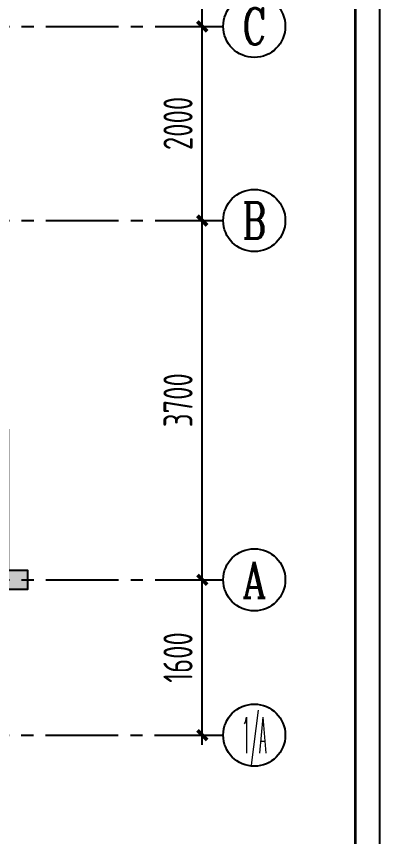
# Model space of a CAD drawing. Header units: millimetres. Extents: x -133666 to 880576, y -269375 to 86941.
# Drawn here: x 33460 to 37204, y -255413 to -246965 of the extents above; entities that cross this region are included whole.
import ezdxf
from ezdxf.enums import TextEntityAlignment as Align

# ---------------------------------------------------------------- set-up
doc = ezdxf.new("R2010")
doc.units = ezdxf.units.MM
doc.header["$LTSCALE"] = 1000
doc.linetypes.add('CENTER', pattern=[50.8, 31.75, -6.35, 6.35, -6.35])
doc.linetypes.add('CENTER2', pattern=[1.125, 0.75, -0.125, 0.125, -0.125])
doc.layers.get('0').update_dxf_attribs({"linetype": 'CONTINUOUS'})
doc.layers.get('Defpoints').update_dxf_attribs({"color": 6, "linetype": 'CONTINUOUS'})
for name, color, linetype in [('6#轴网(1-4)20181120$0$11 12 17 18 19 20 21 22-ZW$0$AXIS_轴号_A', 8, 'CONTINUOUS'), ('6#轴网(1-4)20181120$0$11 12 17 18 19 20 21 22-ZW$0$AXIS_轴文_A', 8, 'CONTINUOUS'), ('6#轴网(1-4)20181120$0$AXIS_TEXT', 8, 'CONTINUOUS'), ('AXIS', 253, 'CENTER'), ('BORDER', 7, 'CONTINUOUS'), ('DIM', 3, 'CONTINUOUS'), ('PUB_HATCH', 8, 'CONTINUOUS'), ('WALL', 2, 'CONTINUOUS'), ('剪力墙', 6, 'CONTINUOUS')]:
    doc.layers.add(name, color=color, linetype=linetype)
doc.styles.add('6#轴网(1-4)20181120$0$11 12 17 18 19 20 21 22-ZW$0$_TCH_AXIS', font='COMPLEX', dxfattribs={"bigfont": 'GBCBIG'})
doc.styles.add('6#轴网(1-4)20181120$0$COMPLEX', font='COMPLEX')
doc.styles.add('ZZ', font='tssdeng.shx', dxfattribs={"width": 0.7, "bigfont": 'tssdchn.shx'})
doc.dimstyles.new('TSSD_100_100', dxfattribs={"dimtxt": 300, "dimasz": 100, "dimexe": 100, "dimexo": 250, "dimgap": 100, "dimtad": 1, "dimdec": 0, "dimzin": 0, "dimdsep": 46, "dimtxsty": 'ZZ', "dimblk": 'ARCHTICK', "dimcen": 0, "dimdle": 100, "dimclrd": 256, "dimclrt": 7, "dimadec": 0, "dimazin": 0, "dimtfac": 1, "dimtdec": 0, "dimtix": 1, "dimtmove": 2, "dimatfit": 3, "dimfxl": 0, "dimtolj": 1, "dimtzin": 0, "dimarcsym": 0})

# ---------------------------------------------------------------- blocks, each defined once
blk = doc.blocks.new('6#轴网(1-4)20181120$0$_AXISO')
at = {"color": 8}
blk.add_circle((0, 0), 0.5, dxfattribs=at)
at = {"layer": '6#轴网(1-4)20181120$0$AXIS_TEXT', "color": 8, "style": '6#轴网(1-4)20181120$0$COMPLEX', "width": 1.041667}
blk.add_attdef('A', text='', height=0.56, dxfattribs=at).set_placement((-0.25, -0.28), (0.25, -0.28), align=Align.FIT)
blk = doc.blocks.new('_ArchTick')
at = {"color": 0, "linetype": 'ByBlock', "const_width": 0.4}
blk.add_lwpolyline([(-0.5, -0.5), (0.5, 0.5)], dxfattribs=at)
blk = doc.blocks.new('*D354')
at = {"layer": 'Defpoints', "color": 0, "transparency": 16777216}
for p in [(8738.9, 100), (8902.1, 100), (8738.9, -1500)]:
    blk.add_point(p, dxfattribs=at)
at = {"layer": 'DIM', "lineweight": -2, "transparency": 16777216}
blk.add_line((8902.1, -1600), (8902.1, 200), dxfattribs=at)
at = {"layer": 'DIM', "color": 0, "lineweight": -2, "transparency": 16777216}
for p, q in [((8988.9, 100), (9002.1, 100)), ((8988.9, -1500), (9002.1, -1500))]:
    blk.add_line(p, q, dxfattribs=at)
at = {"layer": 'DIM', "lineweight": -2, "transparency": 16777216, "xscale": 100, "yscale": 100, "zscale": 100}
for p, rotation in [((8902.1, 100), 90), ((8902.1, -1500), 270)]:
    blk.add_blockref('_ArchTick', p, dxfattribs=dict(at, rotation=rotation))
at = {"layer": 'DIM', "color": 7, "transparency": 16777216, "insert": (8652.1, -700), "char_height": 300, "attachment_point": 5, "rotation": 90, "style": 'ZZ'}
blk.add_mtext('\\A1;1600', dxfattribs=at)
blk = doc.blocks.new('*D355')
at = {"layer": 'Defpoints', "color": 0, "transparency": 16777216}
for p in [(8738.9, 3800), (8902.1, 3800), (8738.9, 100)]:
    blk.add_point(p, dxfattribs=at)
at = {"layer": 'DIM', "lineweight": -2, "transparency": 16777216}
blk.add_line((8902.1, 0), (8902.1, 3900), dxfattribs=at)
at = {"layer": 'DIM', "color": 0, "lineweight": -2, "transparency": 16777216}
for p, q in [((8988.9, 3800), (9002.1, 3800)), ((8988.9, 100), (9002.1, 100))]:
    blk.add_line(p, q, dxfattribs=at)
at = {"layer": 'DIM', "lineweight": -2, "transparency": 16777216, "xscale": 100, "yscale": 100, "zscale": 100}
for p, rotation in [((8902.1, 3800), 90), ((8902.1, 100), 270)]:
    blk.add_blockref('_ArchTick', p, dxfattribs=dict(at, rotation=rotation))
at = {"layer": 'DIM', "color": 7, "transparency": 16777216, "insert": (8652.1, 1950), "char_height": 300, "attachment_point": 5, "rotation": 90, "style": 'ZZ'}
blk.add_mtext('\\A1;3700', dxfattribs=at)
blk = doc.blocks.new('*D356')
at = {"layer": 'Defpoints', "color": 0, "transparency": 16777216}
for p in [(8738.9, 5800), (8902.1, 5800), (8738.9, 3800)]:
    blk.add_point(p, dxfattribs=at)
at = {"layer": 'DIM', "lineweight": -2, "transparency": 16777216}
blk.add_line((8902.1, 3700), (8902.1, 5900), dxfattribs=at)
at = {"layer": 'DIM', "color": 0, "lineweight": -2, "transparency": 16777216}
for p, q in [((8988.9, 5800), (9002.1, 5800)), ((8988.9, 3800), (9002.1, 3800))]:
    blk.add_line(p, q, dxfattribs=at)
at = {"layer": 'DIM', "lineweight": -2, "transparency": 16777216, "xscale": 100, "yscale": 100, "zscale": 100}
for p, rotation in [((8902.1, 5800), 90), ((8902.1, 3800), 270)]:
    blk.add_blockref('_ArchTick', p, dxfattribs=dict(at, rotation=rotation))
at = {"layer": 'DIM', "color": 7, "transparency": 16777216, "insert": (8652.1, 4800), "char_height": 300, "attachment_point": 5, "rotation": 90, "style": 'ZZ'}
blk.add_mtext('\\A1;2000', dxfattribs=at)
blk = doc.blocks.new('*D357')
at = {"layer": 'Defpoints', "color": 0, "transparency": 16777216}
for p in [(8738.9, 6700), (8902.1, 6700), (8738.9, 5800)]:
    blk.add_point(p, dxfattribs=at)
at = {"layer": 'DIM', "lineweight": -2, "transparency": 16777216}
blk.add_line((8902.1, 5700), (8902.1, 6800), dxfattribs=at)
at = {"layer": 'DIM', "color": 0, "lineweight": -2, "transparency": 16777216}
for p, q in [((8988.9, 6700), (9002.1, 6700)), ((8988.9, 5800), (9002.1, 5800))]:
    blk.add_line(p, q, dxfattribs=at)
at = {"layer": 'DIM', "lineweight": -2, "transparency": 16777216, "xscale": 100, "yscale": 100, "zscale": 100}
for p, rotation in [((8902.1, 6700), 90), ((8902.1, 5800), 270)]:
    blk.add_blockref('_ArchTick', p, dxfattribs=dict(at, rotation=rotation))
at = {"layer": 'DIM', "color": 7, "transparency": 16777216, "insert": (8652.1, 6250), "char_height": 300, "attachment_point": 5, "rotation": 90, "style": 'ZZ'}
blk.add_mtext('\\A1;900', dxfattribs=at)
blk = doc.blocks.new('B20190310213323')
at = {"layer": 'PUB_HATCH'}
blk.add_hatch(color=256, dxfattribs=at).paths.add_polyline_path([(6600, 0), (6600, 200), (6800, 200), (6800, 1650), (7000, 1650), (7000, 200), (7200, 200), (7200, 0)])
at = {"layer": '剪力墙', "elevation": 0}
blk.add_lwpolyline([(6600, 0), (6600, 200), (6800, 200), (6800, 1650), (7000, 1650), (7000, 200), (7200, 200), (7200, 0), (6600, 0), (7000, 0)], dxfattribs=at)
blk = doc.blocks.new('B20190319225928')
at = {"layer": 'BORDER'}
blk.add_lwpolyline([(0, 0), (0, 29700), (42000, 29700), (42000, 0)], close=True, dxfattribs=at)
at = {"layer": 'BORDER', "const_width": 50}
blk.add_lwpolyline([(2500, 500), (2500, 29200), (41500, 29200), (41500, 500)], close=True, dxfattribs=at)
blk = doc.blocks.new('B20190222125856')
at = {"layer": 'AXIS', "linetype": 'CENTER2'}
for p, q in [((-2834.7, 5800), (9118.1, 5800)), ((-2834.7, 3800), (9118.1, 3800)), ((-2834.7, 100), (9118.1, 100)), ((2786.3, -1500), (9118.1, -1500))]:
    blk.add_line(p, q, dxfattribs=at)
at = {"layer": '6#轴网(1-4)20181120$0$11 12 17 18 19 20 21 22-ZW$0$AXIS_轴号_A', "color": 6}
ref = blk.add_blockref('6#轴网(1-4)20181120$0$_AXISO', (9438.1, 5800), dxfattribs=dict(at, xscale=640, yscale=640, zscale=640))
ref.add_attrib('A', 'C', dxfattribs={"layer": '6#轴网(1-4)20181120$0$11 12 17 18 19 20 21 22-ZW$0$AXIS_轴文_A', "height": 372.8, "style": '6#轴网(1-4)20181120$0$11 12 17 18 19 20 21 22-ZW$0$_TCH_AXIS', "width": 0.933333}).set_placement((9313.9, 5613.6), (9562.4, 5613.6), align=Align.FIT)
ref = blk.add_blockref('6#轴网(1-4)20181120$0$_AXISO', (9438.1, 3800), dxfattribs=dict(at, xscale=640, yscale=640, zscale=640))
ref.add_attrib('A', 'B', dxfattribs={"layer": '6#轴网(1-4)20181120$0$11 12 17 18 19 20 21 22-ZW$0$AXIS_轴文_A', "height": 372.8, "style": '6#轴网(1-4)20181120$0$11 12 17 18 19 20 21 22-ZW$0$_TCH_AXIS', "width": 0.823529}).set_placement((9313.9, 3613.6), (9562.4, 3613.6), align=Align.FIT)
ref = blk.add_blockref('6#轴网(1-4)20181120$0$_AXISO', (9438.1, 100), dxfattribs=dict(at, xscale=640, yscale=640, zscale=640))
ref.add_attrib('A', 'A', dxfattribs={"layer": '6#轴网(1-4)20181120$0$11 12 17 18 19 20 21 22-ZW$0$AXIS_轴文_A', "height": 372.8, "style": '6#轴网(1-4)20181120$0$11 12 17 18 19 20 21 22-ZW$0$_TCH_AXIS', "width": 0.777778}).set_placement((9313.9, -86.4), (9562.4, -86.4), align=Align.FIT)
ref = blk.add_blockref('6#轴网(1-4)20181120$0$_AXISO', (9438.1, -1500), dxfattribs=dict(at, xscale=640, yscale=640, zscale=640))
ref.add_attrib('A', '1/A', dxfattribs={"layer": '6#轴网(1-4)20181120$0$11 12 17 18 19 20 21 22-ZW$0$AXIS_轴文_A', "height": 372.76, "style": '6#轴网(1-4)20181120$0$11 12 17 18 19 20 21 22-ZW$0$_TCH_AXIS', "width": 0.254545}).set_placement((9313.9, -1686.4), (9562.4, -1686.4), align=Align.FIT)
at = {"layer": 'DIM'}
for base, p1, p2, picture, middle in [((8902.1, 6700), (8738.9, 5800), (8738.9, 6700), '*D357', (8652.1, 6250)), ((8902.1, 5800), (8738.9, 3800), (8738.9, 5800), '*D356', (8652.1, 4800)), ((8902.1, 3800), (8738.9, 100), (8738.9, 3800), '*D355', (8652.1, 1950)), ((8902.1, 100), (8738.9, -1500), (8738.9, 100), '*D354', (8652.1, -700))]:
    dim = blk.add_linear_dim(base=base, p1=p1, p2=p2, angle=90, dimstyle='TSSD_100_100', dxfattribs=at)
    dim.commit()
    dim.dimension.update_dxf_attribs({"geometry": picture, "text_midpoint": middle})

msp = doc.modelspace()

# ---------------------------------------------------------------- block references
at = {"layer": 'DIM'}
msp.add_blockref('B20190222125856', (26474, -252867.8), dxfattribs=at)

# ---------------------------------------------------------------- next in the draw order: block references
at = {"layer": 'WALL'}
msp.add_blockref('B20190310213323', (26374, -252867.8), dxfattribs=at)

# ---------------------------------------------------------------- next in the draw order: block references
at = {"layer": 'WALL', "xscale": 0.5, "yscale": 0.5, "zscale": 0.5, "rotation": 270}
msp.add_blockref('B20190319225928', (22353.8, -238735), dxfattribs=at)

doc.saveas('drawing.dxf')
